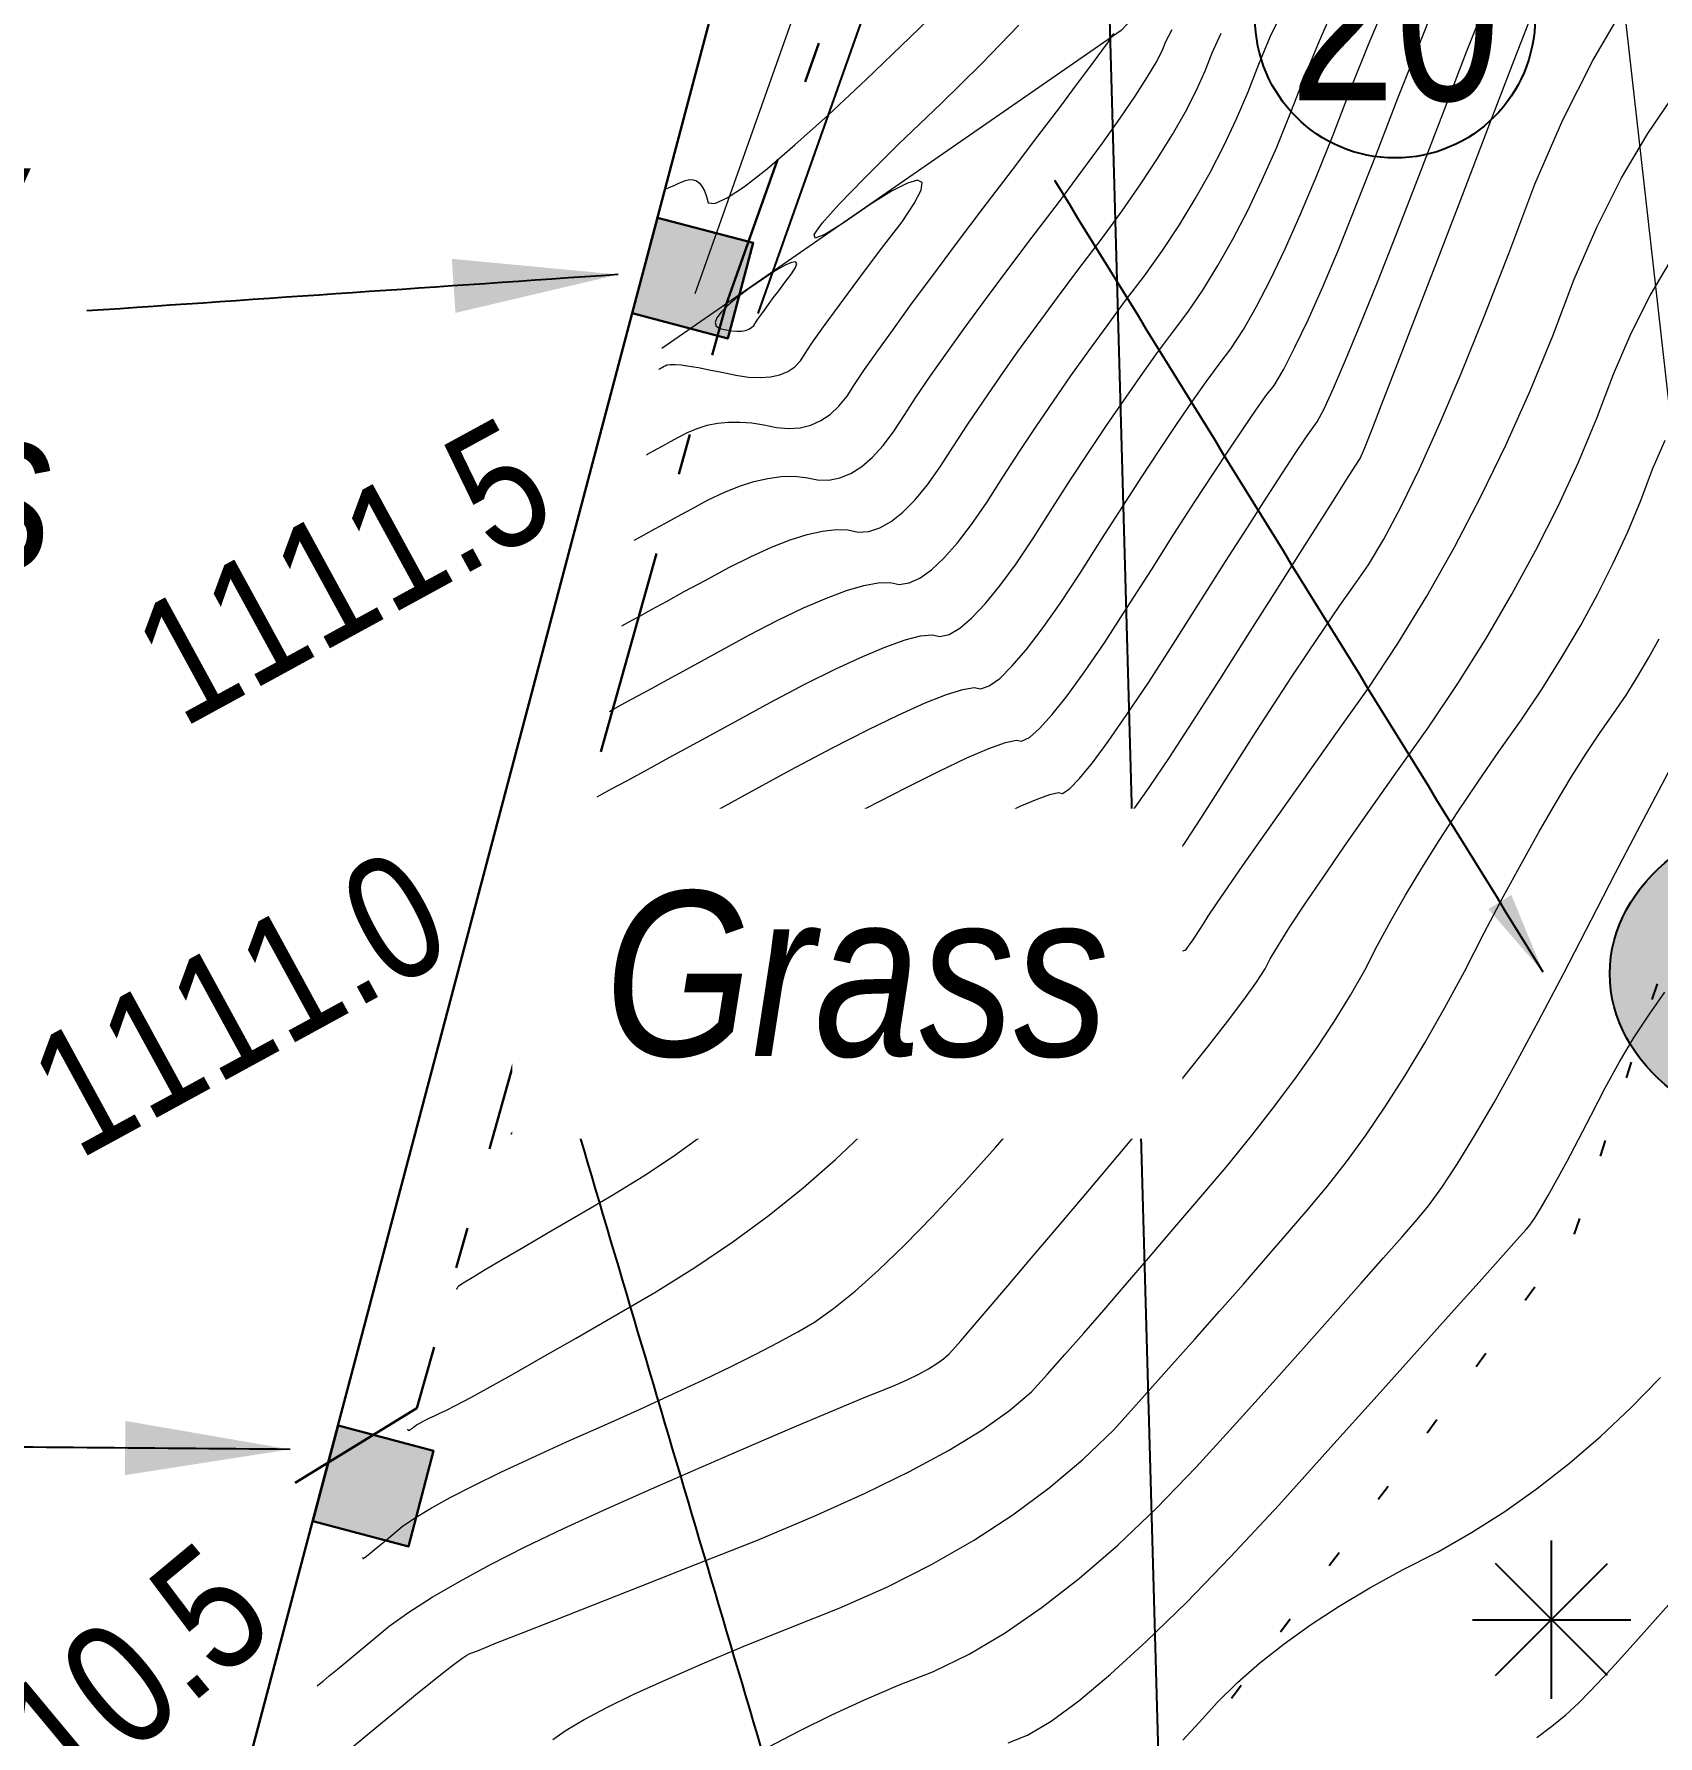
# Model space of a CAD drawing. Extents: x -19176 to -17597, y 5652440 to 5654285.
# Drawn here: x -17854.09 to -17844.24, y 5653156.69 to 5653167.01 of the extents above; entities that cross this region are included whole.
import ezdxf
from ezdxf.enums import TextEntityAlignment as Align

# ---------------------------------------------------------------- set-up
doc = ezdxf.new("R2010")
doc.units = 0
doc.header["$LTSCALE"] = 5
for name, pattern in [('0', [1, 1, 0]), ('CENTERLINEX3', [5, 2.5, -1, 0.5, -1]), ('foc-TOPO', [1, 0.2, -0.8])]:
    doc.linetypes.add(name, pattern=pattern)
for name, color, linetype in [('AS-POWER-BURIED-ATCO PIPELINES', 241, 'foc-POWER_BURIED'), ('CG-NOTES', 7, 'Continuous'), ('L-TITLEDB', 4, 'Continuous'), ('P-ELEVATION', 7, 'Continuous'), ('T-BUSH', 110, '0'), ('T-BUSH-T', 110, 'Continuous'), ('T-LOW-AREA', 48, 'foc-TOPO')]:
    doc.layers.add(name, color=color, linetype=linetype)
for name, color, linetype, lineweight, true_color in [('AS-STORM', 7, 'foc-STORM', 9, 0x29a300), ('AS-STRUCTURE', 7, 'Continuous', 30, 0x595959), ('AS-TELUS-ATCO PIPELINES', 7, 'foc-TEL', 9, 0xff9c38), ('C-TOPO-MAJR', 7, 'Continuous', 15, 0xd3aa5f), ('C-TOPO-MINR', 7, 'Continuous', 13, 0xe9d5af), ('EXISTING PIPE IP', 7, 'CENTERLINEX3', 30, 0x3800e0)]:
    doc.layers.add(name, color=color, linetype=linetype, lineweight=lineweight, true_color=true_color)
for name, color, linetype, true_color in [('AS-STRUCTURE-H', 7, 'Continuous', 0xa8a8a8), ('AS-STRUCTURE-T', 7, 'Continuous', 0x454545), ('C-TOPO-MAJR-TEXT', 7, 'Continuous', 0x644b1b)]:
    doc.layers.add(name, color=color, linetype=linetype, true_color=true_color)
doc.layers.add('T-ELEVATION', color=48, linetype='Continuous', lineweight=18)
doc.styles.add('0.50', font='ARIALN.TTF', dxfattribs={"height": 0.5})
doc.styles.add('1.0', font='ARIALN.TTF', dxfattribs={"height": 1})
doc.styles.add('80', font='ARIALN.TTF', dxfattribs={"height": 10})
doc.styles.add('80L', font='ARIALN.TTF', dxfattribs={"height": 10})
doc.styles.add('foc-LtypeFont', font='ARIALN.TTF', dxfattribs={"height": 7.35})
doc.styles.get("Standard").update_dxf_attribs({"font": 'ARIALN.TTF'})
doc.linetypes.add('foc-POWER_BURIED', pattern='A,10,-1,["P",foc-LtypeFont,S=0.2,R=0,X=-0.425,Y=-0.75],-2', length=13)
doc.linetypes.add('foc-STORM', pattern='A,10,-1,["ST",foc-LtypeFont,S=0.2,R=0,X=-0.5,Y=-0.75],-2.75', length=13.75)
doc.linetypes.add('foc-TEL', pattern='A,2,-1,["T",foc-LtypeFont,S=0.2,R=0,X=-0.425,Y=-0.75],-1.24,8', length=12.24)
doc.linetypes.add('foc-TOPO-flowdirection-NOLINE', pattern='A,0,[">",foc-LtypeFont,S=0.3,R=0,X=0,Y=-0.945],-20,[">",foc-LtypeFont,S=0.3,R=0,X=0,Y=-0.945],0', length=20)
doc.dimstyles.new('Compass 250', dxfattribs={"dimscale": 0.25, "dimtxt": 0.45, "dimasz": 2, "dimexe": 0.2, "dimexo": 0.0625, "dimgap": 0.5, "dimtad": 0, "dimtih": 1, "dimtoh": 1, "dimzin": 0, "dimdsep": 46, "dimtxsty": '0.50', "dimcen": 0.1, "dimse1": 1, "dimse2": 1, "dimclrd": 256, "dimclrt": 256, "dimaunit": 1, "dimadec": 4, "dimazin": 0, "dimtfac": 0.06, "dimtofl": 0, "dimtmove": 0, "dimatfit": 0, "dimfxl": 0.2, "dimtolj": 1, "dimtzin": 0, "dimlwd": -1, "dimarcsym": 0})
doc.dimstyles.new('Compass 500', dxfattribs={"dimscale": 0.5, "dimtxt": 0.9, "dimasz": 2, "dimexe": 0.2, "dimexo": 0.0625, "dimgap": 0.5, "dimtad": 0, "dimtih": 1, "dimtoh": 1, "dimzin": 0, "dimdsep": 46, "dimtxsty": '1.0', "dimcen": 0.1, "dimse1": 1, "dimse2": 1, "dimclrd": 256, "dimclrt": 256, "dimaunit": 1, "dimadec": 4, "dimazin": 0, "dimtfac": 0.06, "dimtofl": 0, "dimtmove": 0, "dimatfit": 0, "dimfxl": 0.2, "dimtolj": 1, "dimtzin": 0, "dimlwd": -1, "dimarcsym": 0})

# ---------------------------------------------------------------- blocks, each defined once
blk = doc.blocks.new('*U69')
at = {"layer": 'P-ELEVATION'}
h = blk.add_hatch(color=111, dxfattribs=at)
h.dxf.hatch_style = 1
edge = h.paths.add_edge_path()
edge.add_ellipse((0, 0), major_axis=(-12.83, 0), ratio=0.779302, start_angle=0, end_angle=360)
at = {"layer": 'P-ELEVATION', "color": 7, "flags": 128}
blk.add_lwpolyline([(0, 0, 12.5, 0, 0), (15.67, -11.84, 0, 0, 0)], format="xyseb", dxfattribs=at)
at = {"layer": 'P-ELEVATION', "color": 7}
blk.add_ellipse((0, 0), major_axis=(-12.83, 0), ratio=0.779302, dxfattribs=at)
at = {"layer": 'P-ELEVATION', "style": '80'}
blk.add_attdef('ELEVATION', text='', height=10, dxfattribs=at).set_placement((0, 0), align=Align.MIDDLE_CENTER)
blk = doc.blocks.new('*U108')
at = {"layer": 'CG-NOTES', "color": 182}
blk.add_lwpolyline([(5.41, 6.54), (-1.7, 17.92), (-6.54, 5.41)], dxfattribs=at)
blk.add_circle((0, 0), 8.49, dxfattribs=at)
at = {"color": 182, "style": '80L'}
blk.add_attdef('#', text='', height=10, dxfattribs=at).set_placement((0, 0), align=Align.MIDDLE_CENTER)

msp = doc.modelspace()

# ---------------------------------------------------------------- hatches: boundary and pattern name
at = {"layer": 'AS-STRUCTURE-H'}
h = msp.add_hatch(color=256, dxfattribs=at)
h.dxf.hatch_style = 1
h.paths.add_polyline_path([(-17850.306, 5653165.899), (-17849.725, 5653165.746), (-17849.879, 5653165.166), (-17850.459, 5653165.319)])
h = msp.add_hatch(color=256, dxfattribs=at)
h.dxf.hatch_style = 1
h.paths.add_polyline_path([(-17852.243, 5653158.573), (-17851.663, 5653158.42), (-17851.816, 5653157.839), (-17852.396, 5653157.993)])

# ---------------------------------------------------------------- linework, layer by layer
at = {"layer": 'AS-POWER-BURIED-ATCO PIPELINES', "ltscale": 0.1, "flags": 128}
msp.add_lwpolyline([(-17849.695, 5653165.318), (-17848.279, 5653169.316), (-17848.092, 5653171.26), (-17848.014, 5653175.728), (-17848.481, 5653181.82), (-17848.65, 5653183.453)], dxfattribs=at)
at = {"layer": 'AS-STORM', "ltscale": 0.1, "flags": 128}
msp.add_lwpolyline([(-17847.039, 5653190.174), (-17842.334, 5653148.478), (-17801.054, 5653161.664), (-17801.618, 5653168.568)], dxfattribs=at)
at = {"layer": 'AS-STORM', "linetype": 'foc-TOPO-flowdirection-NOLINE', "ltscale": 0.1, "flags": 128}
msp.add_lwpolyline([(-17847.039, 5653190.174), (-17842.334, 5653148.478), (-17801.054, 5653161.664), (-17801.618, 5653168.568)], dxfattribs=at)
at = {"layer": 'AS-STRUCTURE', "flags": 128}
msp.add_lwpolyline([(-17848.525, 5653187.15), (-17848.492, 5653182.497), (-17849.943, 5653177.217), (-17849.309, 5653176.946), (-17849.078, 5653176.007), (-17849.393, 5653174.64), (-17850.104, 5653171.873), (-17848.893, 5653171.376), (-17849.054, 5653170.633), (-17853.547, 5653153.642)], dxfattribs=at)
at = {"layer": 'AS-STRUCTURE'}
for points in [[(-17850.306, 5653165.899), (-17849.725, 5653165.746), (-17849.879, 5653165.166), (-17850.459, 5653165.319)], [(-17852.243, 5653158.573), (-17851.663, 5653158.42), (-17851.816, 5653157.839), (-17852.396, 5653157.993)]]:
    msp.add_lwpolyline(points, close=True, dxfattribs=at)
at = {"layer": 'AS-TELUS-ATCO PIPELINES', "ltscale": 0.1, "flags": 128}
msp.add_lwpolyline([(-17850.076, 5653165.439), (-17848.672, 5653169.403), (-17848.491, 5653171.283), (-17848.415, 5653175.716), (-17848.88, 5653181.784), (-17849.055, 5653183.483)], dxfattribs=at)
at = {"layer": 'C-TOPO-MAJR', "flags": 128}
for points in [[(-17850.746, 5653161.867), (-17850.746, 5653161.867), (-17850.712, 5653161.886), (-17850.642, 5653161.924), (-17850.538, 5653161.981), (-17850.399, 5653162.057), (-17850.225, 5653162.152), (-17850.017, 5653162.265), (-17849.774, 5653162.398), (-17849.496, 5653162.55), (-17849.248, 5653162.681), (-17849.029, 5653162.793), (-17848.841, 5653162.884), (-17848.682, 5653162.956), (-17848.553, 5653163.007), (-17848.454, 5653163.038), (-17848.384, 5653163.05), (-17848.344, 5653163.041), (-17848.293, 5653163.059), (-17848.23, 5653163.105), (-17848.156, 5653163.178), (-17848.07, 5653163.278), (-17847.972, 5653163.406), (-17847.863, 5653163.56), (-17847.742, 5653163.742), (-17847.61, 5653163.952), (-17847.485, 5653164.146), (-17847.368, 5653164.327), (-17847.259, 5653164.492), (-17847.157, 5653164.644), (-17847.064, 5653164.78), (-17846.977, 5653164.903), (-17846.899, 5653165.01), (-17846.828, 5653165.104), (-17846.752, 5653165.22), (-17846.672, 5653165.36), (-17846.588, 5653165.524), (-17846.498, 5653165.711), (-17846.405, 5653165.921), (-17846.306, 5653166.155), (-17846.204, 5653166.412), (-17846.096, 5653166.693), (-17845.993, 5653166.95), (-17845.894, 5653167.183)], [(-17850.372, 5653164.461), (-17850.372, 5653164.461), (-17850.365, 5653164.465), (-17850.351, 5653164.473), (-17850.33, 5653164.484), (-17850.303, 5653164.499), (-17850.268, 5653164.518), (-17850.227, 5653164.541), (-17850.178, 5653164.567), (-17850.123, 5653164.597), (-17850.065, 5653164.621), (-17850.004, 5653164.64), (-17849.941, 5653164.652), (-17849.875, 5653164.659), (-17849.806, 5653164.659), (-17849.734, 5653164.654), (-17849.66, 5653164.643), (-17849.583, 5653164.626), (-17849.51, 5653164.62), (-17849.441, 5653164.625), (-17849.376, 5653164.641), (-17849.315, 5653164.668), (-17849.258, 5653164.706), (-17849.205, 5653164.756), (-17849.156, 5653164.816), (-17849.11, 5653164.887), (-17849.049, 5653164.979), (-17848.97, 5653165.091), (-17848.875, 5653165.223), (-17848.764, 5653165.376), (-17848.636, 5653165.549), (-17848.491, 5653165.742), (-17848.33, 5653165.956), (-17848.153, 5653166.189), (-17847.998, 5653166.393), (-17847.866, 5653166.568), (-17847.758, 5653166.712), (-17847.672, 5653166.827), (-17847.61, 5653166.911), (-17847.57, 5653166.966), (-17847.554, 5653166.992), (-17847.56, 5653166.987), (-17847.565, 5653166.984), (-17847.567, 5653166.983), (-17847.567, 5653166.984), (-17847.565, 5653166.987), (-17847.561, 5653166.992), (-17847.555, 5653166.998), (-17847.547, 5653167.006), (-17847.536, 5653167.016)], [(-17852.095, 5653157.773), (-17852.095, 5653157.773), (-17852.095, 5653157.773), (-17852.095, 5653157.772), (-17852.094, 5653157.772), (-17852.094, 5653157.771), (-17852.093, 5653157.771), (-17852.093, 5653157.77), (-17852.092, 5653157.768), (-17852.091, 5653157.767), (-17852.084, 5653157.772), (-17852.07, 5653157.782), (-17852.05, 5653157.797), (-17852.024, 5653157.819), (-17851.991, 5653157.846), (-17851.951, 5653157.878), (-17851.906, 5653157.917), (-17851.854, 5653157.961), (-17851.779, 5653158.012), (-17851.682, 5653158.071), (-17851.562, 5653158.137), (-17851.42, 5653158.21), (-17851.255, 5653158.291), (-17851.068, 5653158.378), (-17850.858, 5653158.474), (-17850.626, 5653158.576), (-17850.41, 5653158.673), (-17850.21, 5653158.765), (-17850.026, 5653158.851), (-17849.859, 5653158.932), (-17849.708, 5653159.007), (-17849.573, 5653159.077), (-17849.455, 5653159.142), (-17849.353, 5653159.201), (-17849.237, 5653159.283), (-17849.107, 5653159.388), (-17848.964, 5653159.516), (-17848.807, 5653159.668), (-17848.637, 5653159.842), (-17848.453, 5653160.04), (-17848.255, 5653160.26), (-17848.044, 5653160.504), (-17847.856, 5653160.718), (-17847.691, 5653160.904), (-17847.551, 5653161.061), (-17847.433, 5653161.189), (-17847.339, 5653161.289), (-17847.269, 5653161.359), (-17847.222, 5653161.401), (-17847.199, 5653161.414), (-17847.178, 5653161.425), (-17847.16, 5653161.434), (-17847.144, 5653161.442), (-17847.131, 5653161.448), (-17847.121, 5653161.452), (-17847.113, 5653161.455), (-17847.108, 5653161.456), (-17847.106, 5653161.456), (-17847.1, 5653161.461), (-17847.091, 5653161.472), (-17847.078, 5653161.489), (-17847.062, 5653161.512), (-17847.043, 5653161.541), (-17847.02, 5653161.576), (-17846.994, 5653161.617), (-17846.965, 5653161.663), (-17846.915, 5653161.738), (-17846.845, 5653161.84), (-17846.755, 5653161.97), (-17846.644, 5653162.128), (-17846.513, 5653162.313), (-17846.362, 5653162.527), (-17846.191, 5653162.768), (-17845.999, 5653163.037), (-17845.815, 5653163.316), (-17845.639, 5653163.604), (-17845.471, 5653163.901), (-17845.311, 5653164.207), (-17845.158, 5653164.523), (-17845.013, 5653164.848), (-17844.876, 5653165.182), (-17844.746, 5653165.526), (-17844.607, 5653165.845), (-17844.459, 5653166.14), (-17844.3, 5653166.41), (-17844.132, 5653166.656)], [(-17848.178, 5653156.65), (-17848.061, 5653156.696), (-17847.918, 5653156.781), (-17847.751, 5653156.904), (-17847.558, 5653157.065), (-17847.341, 5653157.264), (-17847.098, 5653157.501), (-17846.831, 5653157.777), (-17846.538, 5653158.091), (-17846.221, 5653158.443), (-17845.941, 5653158.754), (-17845.698, 5653159.024), (-17845.491, 5653159.254), (-17845.322, 5653159.442), (-17845.19, 5653159.59), (-17845.095, 5653159.697), (-17845.037, 5653159.763), (-17845.015, 5653159.788), (-17844.986, 5653159.83), (-17844.949, 5653159.891), (-17844.904, 5653159.969), (-17844.851, 5653160.064), (-17844.789, 5653160.177), (-17844.72, 5653160.308), (-17844.643, 5653160.456), (-17844.558, 5653160.622), (-17844.47, 5653160.779), (-17844.381, 5653160.928), (-17844.289, 5653161.068), (-17844.196, 5653161.201)]]:
    msp.add_lwpolyline(points, dxfattribs=at)
at = {"layer": 'C-TOPO-MINR', "flags": 128}
for points in [[(-17851.821, 5653158.551), (-17851.821, 5653158.551), (-17851.821, 5653158.551), (-17851.821, 5653158.551), (-17851.821, 5653158.55), (-17851.82, 5653158.549), (-17851.82, 5653158.549), (-17851.819, 5653158.547), (-17851.818, 5653158.546), (-17851.817, 5653158.545), (-17851.815, 5653158.544), (-17851.812, 5653158.545), (-17851.808, 5653158.546), (-17851.804, 5653158.549), (-17851.799, 5653158.553), (-17851.792, 5653158.557), (-17851.785, 5653158.563), (-17851.777, 5653158.57), (-17851.766, 5653158.577), (-17851.751, 5653158.586), (-17851.733, 5653158.596), (-17851.711, 5653158.608), (-17851.686, 5653158.62), (-17851.657, 5653158.633), (-17851.625, 5653158.648), (-17851.59, 5653158.664), (-17851.527, 5653158.696), (-17851.437, 5653158.744), (-17851.32, 5653158.809), (-17851.175, 5653158.89), (-17851.002, 5653158.988), (-17850.803, 5653159.102), (-17850.576, 5653159.233), (-17850.321, 5653159.38), (-17850.079, 5653159.531), (-17849.848, 5653159.688), (-17849.628, 5653159.849), (-17849.421, 5653160.015), (-17849.225, 5653160.186), (-17849.041, 5653160.361), (-17848.869, 5653160.542), (-17848.708, 5653160.727), (-17848.556, 5653160.895), (-17848.412, 5653161.047), (-17848.277, 5653161.181), (-17848.15, 5653161.299), (-17848.031, 5653161.401), (-17847.921, 5653161.485), (-17847.819, 5653161.553), (-17847.726, 5653161.604), (-17847.642, 5653161.648), (-17847.57, 5653161.686), (-17847.508, 5653161.717), (-17847.456, 5653161.742), (-17847.415, 5653161.759), (-17847.384, 5653161.771), (-17847.363, 5653161.775), (-17847.354, 5653161.773), (-17847.33, 5653161.794), (-17847.293, 5653161.839), (-17847.243, 5653161.908), (-17847.179, 5653162), (-17847.102, 5653162.115), (-17847.011, 5653162.255), (-17846.906, 5653162.417), (-17846.788, 5653162.604), (-17846.675, 5653162.782), (-17846.565, 5653162.951), (-17846.46, 5653163.112), (-17846.358, 5653163.265), (-17846.261, 5653163.41), (-17846.168, 5653163.546), (-17846.079, 5653163.673), (-17845.994, 5653163.793), (-17845.9, 5653163.95), (-17845.797, 5653164.144), (-17845.684, 5653164.376), (-17845.563, 5653164.646), (-17845.432, 5653164.954), (-17845.292, 5653165.299), (-17845.143, 5653165.681), (-17844.985, 5653166.102), (-17844.814, 5653166.492), (-17844.632, 5653166.853), (-17844.438, 5653167.184)], [(-17851.523, 5653159.4), (-17851.523, 5653159.4), (-17851.523, 5653159.4), (-17851.522, 5653159.402), (-17851.521, 5653159.403), (-17851.52, 5653159.406), (-17851.518, 5653159.408), (-17851.516, 5653159.412), (-17851.514, 5653159.416), (-17851.511, 5653159.42), (-17851.483, 5653159.439), (-17851.43, 5653159.472), (-17851.351, 5653159.519), (-17851.248, 5653159.581), (-17851.119, 5653159.656), (-17850.965, 5653159.746), (-17850.786, 5653159.85), (-17850.582, 5653159.968), (-17850.389, 5653160.087), (-17850.209, 5653160.207), (-17850.04, 5653160.328), (-17849.883, 5653160.45), (-17849.738, 5653160.574), (-17849.604, 5653160.698), (-17849.483, 5653160.823), (-17849.373, 5653160.95), (-17849.257, 5653161.072), (-17849.133, 5653161.189), (-17849.003, 5653161.301), (-17848.867, 5653161.409), (-17848.723, 5653161.513), (-17848.573, 5653161.611), (-17848.416, 5653161.705), (-17848.252, 5653161.794), (-17848.107, 5653161.872), (-17847.98, 5653161.938), (-17847.871, 5653161.993), (-17847.781, 5653162.035), (-17847.708, 5653162.066), (-17847.654, 5653162.086), (-17847.619, 5653162.094), (-17847.601, 5653162.09), (-17847.563, 5653162.123), (-17847.504, 5653162.193), (-17847.424, 5653162.3), (-17847.323, 5653162.444), (-17847.201, 5653162.625), (-17847.058, 5653162.843), (-17846.894, 5653163.098), (-17846.71, 5653163.39), (-17846.548, 5653163.646), (-17846.408, 5653163.867), (-17846.291, 5653164.051), (-17846.196, 5653164.2), (-17846.124, 5653164.314), (-17846.075, 5653164.391), (-17846.048, 5653164.433), (-17846.043, 5653164.439), (-17846.018, 5653164.5), (-17845.971, 5653164.617), (-17845.904, 5653164.79), (-17845.815, 5653165.018), (-17845.706, 5653165.302), (-17845.575, 5653165.641), (-17845.424, 5653166.036), (-17845.252, 5653166.486), (-17845.1, 5653166.881), (-17844.968, 5653167.221)], [(-17851.193, 5653160.34), (-17851.193, 5653160.34), (-17851.193, 5653160.341), (-17851.192, 5653160.341), (-17851.192, 5653160.342), (-17851.191, 5653160.343), (-17851.19, 5653160.345), (-17851.189, 5653160.347), (-17851.187, 5653160.349), (-17851.186, 5653160.351), (-17851.171, 5653160.362), (-17851.142, 5653160.379), (-17851.1, 5653160.405), (-17851.045, 5653160.438), (-17850.976, 5653160.478), (-17850.893, 5653160.526), (-17850.797, 5653160.582), (-17850.687, 5653160.645), (-17850.584, 5653160.709), (-17850.487, 5653160.774), (-17850.396, 5653160.839), (-17850.312, 5653160.905), (-17850.234, 5653160.971), (-17850.162, 5653161.038), (-17850.097, 5653161.105), (-17850.038, 5653161.173), (-17849.957, 5653161.248), (-17849.854, 5653161.331), (-17849.73, 5653161.421), (-17849.583, 5653161.519), (-17849.415, 5653161.624), (-17849.225, 5653161.737), (-17849.013, 5653161.857), (-17848.779, 5653161.985), (-17848.572, 5653162.096), (-17848.39, 5653162.19), (-17848.234, 5653162.268), (-17848.105, 5653162.329), (-17848.002, 5653162.373), (-17847.925, 5653162.401), (-17847.874, 5653162.412), (-17847.849, 5653162.407), (-17847.806, 5653162.435), (-17847.746, 5653162.497), (-17847.668, 5653162.593), (-17847.572, 5653162.722), (-17847.458, 5653162.885), (-17847.326, 5653163.082), (-17847.177, 5653163.313), (-17847.01, 5653163.577), (-17846.86, 5653163.813), (-17846.728, 5653164.02), (-17846.614, 5653164.198), (-17846.517, 5653164.348), (-17846.437, 5653164.469), (-17846.376, 5653164.562), (-17846.331, 5653164.625), (-17846.305, 5653164.66), (-17846.263, 5653164.74), (-17846.205, 5653164.865), (-17846.132, 5653165.035), (-17846.043, 5653165.249), (-17845.939, 5653165.508), (-17845.819, 5653165.812), (-17845.684, 5653166.161), (-17845.533, 5653166.555), (-17845.398, 5653166.904), (-17845.277, 5653167.209)], [(-17850.862, 5653161.281), (-17850.862, 5653161.281), (-17850.86, 5653161.282), (-17850.856, 5653161.284), (-17850.851, 5653161.288), (-17850.843, 5653161.292), (-17850.833, 5653161.298), (-17850.822, 5653161.305), (-17850.808, 5653161.313), (-17850.793, 5653161.322), (-17850.779, 5653161.331), (-17850.765, 5653161.34), (-17850.752, 5653161.349), (-17850.741, 5653161.359), (-17850.73, 5653161.368), (-17850.72, 5653161.377), (-17850.711, 5653161.387), (-17850.703, 5653161.396), (-17850.657, 5653161.425), (-17850.575, 5653161.473), (-17850.456, 5653161.542), (-17850.3, 5653161.629), (-17850.107, 5653161.736), (-17849.877, 5653161.863), (-17849.61, 5653162.009), (-17849.306, 5653162.175), (-17849.036, 5653162.32), (-17848.8, 5653162.442), (-17848.598, 5653162.543), (-17848.43, 5653162.623), (-17848.296, 5653162.68), (-17848.195, 5653162.716), (-17848.129, 5653162.731), (-17848.097, 5653162.724), (-17848.05, 5653162.747), (-17847.988, 5653162.801), (-17847.912, 5653162.885), (-17847.821, 5653163), (-17847.715, 5653163.145), (-17847.595, 5653163.321), (-17847.46, 5653163.528), (-17847.31, 5653163.764), (-17847.173, 5653163.98), (-17847.048, 5653164.173), (-17846.936, 5653164.345), (-17846.837, 5653164.496), (-17846.75, 5653164.625), (-17846.676, 5653164.732), (-17846.615, 5653164.818), (-17846.566, 5653164.882), (-17846.507, 5653164.98), (-17846.439, 5653165.113), (-17846.36, 5653165.279), (-17846.271, 5653165.48), (-17846.172, 5653165.715), (-17846.063, 5653165.984), (-17845.944, 5653166.287), (-17845.815, 5653166.624), (-17845.695, 5653166.927), (-17845.586, 5653167.196)], [(-17850.254, 5653166.073), (-17850.254, 5653166.073), (-17850.251, 5653166.075), (-17850.244, 5653166.078), (-17850.234, 5653166.082), (-17850.221, 5653166.088), (-17850.205, 5653166.095), (-17850.185, 5653166.104), (-17850.162, 5653166.114), (-17850.136, 5653166.125), (-17850.111, 5653166.131), (-17850.089, 5653166.129), (-17850.069, 5653166.122), (-17850.051, 5653166.108), (-17850.035, 5653166.087), (-17850.021, 5653166.061), (-17850.009, 5653166.028), (-17849.999, 5653165.988), (-17849.957, 5653165.985), (-17849.883, 5653166.019), (-17849.778, 5653166.089), (-17849.641, 5653166.196), (-17849.472, 5653166.34), (-17849.271, 5653166.52), (-17849.039, 5653166.737), (-17848.774, 5653166.991), (-17848.531, 5653167.231)], [(-17850.671, 5653162.386), (-17850.671, 5653162.386), (-17850.642, 5653162.402), (-17850.584, 5653162.434), (-17850.496, 5653162.482), (-17850.38, 5653162.545), (-17850.234, 5653162.625), (-17850.059, 5653162.72), (-17849.855, 5653162.832), (-17849.621, 5653162.959), (-17849.411, 5653163.069), (-17849.224, 5653163.162), (-17849.061, 5653163.238), (-17848.921, 5653163.296), (-17848.804, 5653163.338), (-17848.71, 5653163.362), (-17848.639, 5653163.368), (-17848.592, 5653163.358), (-17848.537, 5653163.371), (-17848.472, 5653163.409), (-17848.4, 5653163.471), (-17848.319, 5653163.556), (-17848.229, 5653163.666), (-17848.131, 5653163.799), (-17848.025, 5653163.957), (-17847.91, 5653164.139), (-17847.798, 5653164.313), (-17847.688, 5653164.48), (-17847.582, 5653164.639), (-17847.478, 5653164.791), (-17847.377, 5653164.936), (-17847.278, 5653165.073), (-17847.182, 5653165.203), (-17847.089, 5653165.325), (-17846.997, 5653165.46), (-17846.906, 5653165.608), (-17846.816, 5653165.769), (-17846.726, 5653165.942), (-17846.638, 5653166.128), (-17846.55, 5653166.326), (-17846.464, 5653166.538), (-17846.378, 5653166.762), (-17846.291, 5653166.972), (-17846.203, 5653167.17)], [(-17850.596, 5653162.905), (-17850.596, 5653162.905), (-17850.573, 5653162.918), (-17850.526, 5653162.944), (-17850.455, 5653162.982), (-17850.36, 5653163.034), (-17850.242, 5653163.098), (-17850.101, 5653163.175), (-17849.936, 5653163.266), (-17849.747, 5653163.369), (-17849.575, 5653163.457), (-17849.419, 5653163.532), (-17849.281, 5653163.591), (-17849.159, 5653163.637), (-17849.054, 5653163.668), (-17848.966, 5653163.685), (-17848.895, 5653163.687), (-17848.84, 5653163.675), (-17848.78, 5653163.684), (-17848.715, 5653163.713), (-17848.644, 5653163.763), (-17848.568, 5653163.834), (-17848.486, 5653163.926), (-17848.4, 5653164.038), (-17848.308, 5653164.172), (-17848.21, 5653164.326), (-17848.11, 5653164.48), (-17848.009, 5653164.633), (-17847.904, 5653164.786), (-17847.798, 5653164.939), (-17847.69, 5653165.092), (-17847.579, 5653165.244), (-17847.466, 5653165.396), (-17847.351, 5653165.547), (-17847.242, 5653165.7), (-17847.14, 5653165.856), (-17847.044, 5653166.013), (-17846.954, 5653166.173), (-17846.871, 5653166.334), (-17846.794, 5653166.498), (-17846.723, 5653166.663), (-17846.659, 5653166.83), (-17846.589, 5653166.995), (-17846.511, 5653167.157)], [(-17850.522, 5653163.424), (-17850.522, 5653163.424), (-17850.504, 5653163.434), (-17850.467, 5653163.453), (-17850.413, 5653163.483), (-17850.341, 5653163.522), (-17850.251, 5653163.571), (-17850.143, 5653163.631), (-17850.017, 5653163.699), (-17849.872, 5653163.778), (-17849.738, 5653163.845), (-17849.614, 5653163.901), (-17849.501, 5653163.945), (-17849.398, 5653163.978), (-17849.305, 5653163.998), (-17849.222, 5653164.008), (-17849.15, 5653164.006), (-17849.088, 5653163.992), (-17849.023, 5653163.996), (-17848.957, 5653164.017), (-17848.888, 5653164.056), (-17848.817, 5653164.112), (-17848.744, 5653164.186), (-17848.668, 5653164.278), (-17848.59, 5653164.387), (-17848.51, 5653164.513), (-17848.423, 5653164.646), (-17848.329, 5653164.786), (-17848.227, 5653164.933), (-17848.119, 5653165.087), (-17848.003, 5653165.247), (-17847.88, 5653165.414), (-17847.75, 5653165.588), (-17847.612, 5653165.769), (-17847.487, 5653165.941), (-17847.373, 5653166.104), (-17847.272, 5653166.258), (-17847.182, 5653166.404), (-17847.104, 5653166.541), (-17847.038, 5653166.669), (-17846.983, 5653166.789), (-17846.941, 5653166.899), (-17846.886, 5653167.018)], [(-17850.447, 5653163.943), (-17850.447, 5653163.943), (-17850.434, 5653163.949), (-17850.409, 5653163.963), (-17850.372, 5653163.983), (-17850.322, 5653164.011), (-17850.26, 5653164.045), (-17850.185, 5653164.086), (-17850.097, 5653164.133), (-17849.998, 5653164.188), (-17849.902, 5653164.233), (-17849.809, 5653164.27), (-17849.721, 5653164.299), (-17849.636, 5653164.318), (-17849.555, 5653164.329), (-17849.478, 5653164.331), (-17849.405, 5653164.324), (-17849.335, 5653164.309), (-17849.267, 5653164.308), (-17849.199, 5653164.321), (-17849.132, 5653164.348), (-17849.066, 5653164.39), (-17849.001, 5653164.446), (-17848.936, 5653164.517), (-17848.873, 5653164.601), (-17848.81, 5653164.7), (-17848.736, 5653164.813), (-17848.649, 5653164.94), (-17848.55, 5653165.08), (-17848.439, 5653165.235), (-17848.316, 5653165.403), (-17848.181, 5653165.585), (-17848.033, 5653165.781), (-17847.874, 5653165.99), (-17847.732, 5653166.181), (-17847.607, 5653166.351), (-17847.5, 5653166.503), (-17847.409, 5653166.635), (-17847.337, 5653166.747), (-17847.281, 5653166.84), (-17847.243, 5653166.914), (-17847.222, 5653166.968), (-17847.184, 5653167.041)], [(-17850.297, 5653164.98), (-17850.297, 5653164.98), (-17850.296, 5653164.981), (-17850.293, 5653164.982), (-17850.289, 5653164.985), (-17850.283, 5653164.988), (-17850.277, 5653164.991), (-17850.269, 5653164.996), (-17850.259, 5653165.001), (-17850.249, 5653165.007), (-17850.229, 5653165.009), (-17850.199, 5653165.009), (-17850.161, 5653165.006), (-17850.113, 5653164.999), (-17850.057, 5653164.99), (-17849.991, 5653164.977), (-17849.915, 5653164.962), (-17849.831, 5653164.943), (-17849.753, 5653164.932), (-17849.683, 5653164.929), (-17849.62, 5653164.934), (-17849.564, 5653164.946), (-17849.515, 5653164.967), (-17849.473, 5653164.995), (-17849.438, 5653165.031), (-17849.41, 5653165.075), (-17849.373, 5653165.131), (-17849.325, 5653165.2), (-17849.266, 5653165.281), (-17849.198, 5653165.375), (-17849.119, 5653165.481), (-17849.031, 5653165.599), (-17848.932, 5653165.73), (-17848.822, 5653165.874), (-17848.748, 5653165.985), (-17848.707, 5653166.065), (-17848.7, 5653166.112), (-17848.728, 5653166.127), (-17848.79, 5653166.109), (-17848.886, 5653166.06), (-17849.016, 5653165.979), (-17849.18, 5653165.865), (-17849.291, 5653165.797), (-17849.35, 5653165.774), (-17849.355, 5653165.797), (-17849.307, 5653165.865), (-17849.206, 5653165.978), (-17849.052, 5653166.137), (-17848.845, 5653166.342), (-17848.585, 5653166.591), (-17848.341, 5653166.833), (-17848.114, 5653167.066)], [(-17852.369, 5653156.994), (-17852.369, 5653156.994), (-17852.357, 5653157.004), (-17852.332, 5653157.024), (-17852.296, 5653157.055), (-17852.247, 5653157.095), (-17852.187, 5653157.145), (-17852.114, 5653157.205), (-17852.029, 5653157.275), (-17851.932, 5653157.356), (-17851.813, 5653157.441), (-17851.671, 5653157.532), (-17851.506, 5653157.628), (-17851.318, 5653157.73), (-17851.108, 5653157.837), (-17850.875, 5653157.949), (-17850.619, 5653158.066), (-17850.341, 5653158.189), (-17850.086, 5653158.301), (-17849.854, 5653158.402), (-17849.645, 5653158.493), (-17849.46, 5653158.572), (-17849.297, 5653158.641), (-17849.158, 5653158.7), (-17849.041, 5653158.747), (-17848.948, 5653158.784), (-17848.864, 5653158.819), (-17848.788, 5653158.853), (-17848.72, 5653158.886), (-17848.662, 5653158.918), (-17848.612, 5653158.949), (-17848.571, 5653158.978), (-17848.538, 5653159.006), (-17848.514, 5653159.032), (-17848.466, 5653159.087), (-17848.395, 5653159.17), (-17848.3, 5653159.281), (-17848.181, 5653159.42), (-17848.039, 5653159.588), (-17847.873, 5653159.783), (-17847.684, 5653160.007), (-17847.471, 5653160.259), (-17847.281, 5653160.486), (-17847.114, 5653160.689), (-17846.969, 5653160.869), (-17846.848, 5653161.024), (-17846.749, 5653161.155), (-17846.673, 5653161.262), (-17846.62, 5653161.344), (-17846.59, 5653161.403), (-17846.54, 5653161.487), (-17846.47, 5653161.598), (-17846.38, 5653161.735), (-17846.269, 5653161.898), (-17846.139, 5653162.088), (-17845.988, 5653162.303), (-17845.818, 5653162.545), (-17845.627, 5653162.812), (-17845.448, 5653163.08), (-17845.28, 5653163.347), (-17845.123, 5653163.615), (-17844.978, 5653163.882), (-17844.843, 5653164.149), (-17844.72, 5653164.416), (-17844.609, 5653164.683), (-17844.508, 5653164.95), (-17844.4, 5653165.198), (-17844.285, 5653165.426), (-17844.162, 5653165.636)], [(-17849.533, 5653165.505), (-17849.492, 5653165.558), (-17849.468, 5653165.597), (-17849.46, 5653165.622), (-17849.468, 5653165.632), (-17849.492, 5653165.628), (-17849.532, 5653165.61), (-17849.588, 5653165.578), (-17849.66, 5653165.531), (-17849.749, 5653165.47), (-17849.822, 5653165.415), (-17849.879, 5653165.367), (-17849.92, 5653165.326), (-17849.945, 5653165.291), (-17849.955, 5653165.263), (-17849.949, 5653165.241), (-17849.927, 5653165.226), (-17849.889, 5653165.218), (-17849.855, 5653165.213), (-17849.824, 5653165.21), (-17849.796, 5653165.211), (-17849.772, 5653165.215), (-17849.752, 5653165.222), (-17849.735, 5653165.232), (-17849.721, 5653165.246), (-17849.711, 5653165.262), (-17849.697, 5653165.283), (-17849.679, 5653165.308), (-17849.657, 5653165.338), (-17849.632, 5653165.373), (-17849.603, 5653165.412), (-17849.57, 5653165.456), (-17849.533, 5653165.505)], [(-17852.149, 5653156.628), (-17852.008, 5653156.746), (-17851.883, 5653156.85), (-17851.773, 5653156.94), (-17851.68, 5653157.016), (-17851.602, 5653157.078), (-17851.539, 5653157.126), (-17851.493, 5653157.161), (-17851.462, 5653157.181), (-17851.447, 5653157.188), (-17851.386, 5653157.212), (-17851.281, 5653157.255), (-17851.13, 5653157.314), (-17850.934, 5653157.392), (-17850.693, 5653157.487), (-17850.406, 5653157.6), (-17850.075, 5653157.731), (-17849.698, 5653157.879), (-17849.356, 5653158.023), (-17849.049, 5653158.161), (-17848.777, 5653158.294), (-17848.54, 5653158.423), (-17848.338, 5653158.546), (-17848.17, 5653158.664), (-17848.038, 5653158.777), (-17847.941, 5653158.885), (-17847.835, 5653159.004), (-17847.72, 5653159.134), (-17847.598, 5653159.274), (-17847.467, 5653159.426), (-17847.327, 5653159.588), (-17847.179, 5653159.762), (-17847.022, 5653159.946), (-17846.857, 5653160.141), (-17846.703, 5653160.33), (-17846.561, 5653160.513), (-17846.43, 5653160.689), (-17846.309, 5653160.86), (-17846.2, 5653161.025), (-17846.103, 5653161.183), (-17846.016, 5653161.335), (-17845.941, 5653161.482), (-17845.858, 5653161.634), (-17845.768, 5653161.791), (-17845.67, 5653161.954), (-17845.565, 5653162.122), (-17845.452, 5653162.296), (-17845.331, 5653162.476), (-17845.203, 5653162.661), (-17845.067, 5653162.852), (-17844.939, 5653163.042), (-17844.82, 5653163.233), (-17844.708, 5653163.423), (-17844.604, 5653163.613), (-17844.509, 5653163.803), (-17844.421, 5653163.994), (-17844.342, 5653164.184), (-17844.27, 5653164.374), (-17844.193, 5653164.55)], [(-17850.941, 5653156.669), (-17850.86, 5653156.725), (-17850.751, 5653156.79), (-17850.613, 5653156.863), (-17850.448, 5653156.944), (-17850.255, 5653157.032), (-17850.034, 5653157.128), (-17849.785, 5653157.233), (-17849.508, 5653157.345), (-17849.203, 5653157.465), (-17848.915, 5653157.594), (-17848.643, 5653157.731), (-17848.389, 5653157.877), (-17848.151, 5653158.032), (-17847.93, 5653158.195), (-17847.726, 5653158.368), (-17847.538, 5653158.548), (-17847.367, 5653158.738), (-17847.204, 5653158.921), (-17847.046, 5653159.097), (-17846.896, 5653159.268), (-17846.752, 5653159.431), (-17846.615, 5653159.589), (-17846.484, 5653159.74), (-17846.36, 5653159.885), (-17846.243, 5653160.023), (-17846.126, 5653160.173), (-17846.008, 5653160.336), (-17845.89, 5653160.51), (-17845.771, 5653160.696), (-17845.652, 5653160.894), (-17845.532, 5653161.104), (-17845.412, 5653161.327), (-17845.292, 5653161.561), (-17845.176, 5653161.78), (-17845.066, 5653161.983), (-17844.96, 5653162.172), (-17844.86, 5653162.346), (-17844.764, 5653162.505), (-17844.673, 5653162.649), (-17844.588, 5653162.777), (-17844.507, 5653162.891), (-17844.431, 5653163.004), (-17844.359, 5653163.118), (-17844.293, 5653163.231), (-17844.231, 5653163.345)], [(-17849.634, 5653156.622), (-17849.444, 5653156.722), (-17849.249, 5653156.818), (-17849.049, 5653156.91), (-17848.843, 5653156.998), (-17848.632, 5653157.081), (-17848.416, 5653157.187), (-17848.197, 5653157.317), (-17847.973, 5653157.471), (-17847.746, 5653157.648), (-17847.514, 5653157.848), (-17847.278, 5653158.072), (-17847.038, 5653158.32), (-17846.794, 5653158.59), (-17846.572, 5653158.837), (-17846.372, 5653159.061), (-17846.194, 5653159.261), (-17846.037, 5653159.437), (-17845.902, 5653159.59), (-17845.79, 5653159.718), (-17845.699, 5653159.824), (-17845.629, 5653159.906), (-17845.548, 5653160.017), (-17845.455, 5653160.159), (-17845.35, 5653160.331), (-17845.232, 5653160.532), (-17845.103, 5653160.764), (-17844.962, 5653161.026), (-17844.808, 5653161.318), (-17844.643, 5653161.639), (-17844.495, 5653161.926), (-17844.364, 5653162.176), (-17844.251, 5653162.391), (-17844.155, 5653162.57)], [(-17847.12, 5653156.665), (-17847.02, 5653156.773), (-17846.91, 5653156.895), (-17846.788, 5653157.015), (-17846.652, 5653157.134), (-17846.504, 5653157.25), (-17846.344, 5653157.365), (-17846.171, 5653157.478), (-17845.985, 5653157.589), (-17845.786, 5653157.698), (-17845.575, 5653157.806), (-17845.369, 5653157.924), (-17845.166, 5653158.053), (-17844.969, 5653158.194), (-17844.775, 5653158.345), (-17844.586, 5653158.507), (-17844.402, 5653158.681), (-17844.222, 5653158.865)], [(-17844.972, 5653156.681), (-17844.881, 5653156.75), (-17844.797, 5653156.819), (-17844.72, 5653156.889), (-17844.651, 5653156.96), (-17844.57, 5653157.046), (-17844.477, 5653157.147), (-17844.371, 5653157.264), (-17844.254, 5653157.396), (-17844.123, 5653157.543)]]:
    msp.add_lwpolyline(points, dxfattribs=at)
at = {"layer": 'EXISTING PIPE IP', "ltscale": 0.1, "flags": 128}
msp.add_lwpolyline([(-17852.503, 5653158.226), (-17851.764, 5653158.679), (-17849.888, 5653165.372), (-17848.476, 5653169.359), (-17848.292, 5653171.271), (-17848.215, 5653175.722), (-17848.681, 5653181.802), (-17848.76, 5653182.57)], dxfattribs=at)
at = {"layer": 'L-TITLEDB', "flags": 128}
msp.add_lwpolyline([(-17846.784, 5653139.351), (-17848.09, 5653185.925)], dxfattribs=at)
at = {"layer": 'T-BUSH', "linetype": 'Continuous'}
for p, q in [((-17844.883, 5653156.916), (-17844.883, 5653157.876)), ((-17844.543, 5653157.057), (-17845.222, 5653157.736)), ((-17845.222, 5653157.057), (-17844.543, 5653157.736)), ((-17845.363, 5653157.396), (-17844.403, 5653157.396))]:
    msp.add_line(p, q, dxfattribs=at)
at = {"layer": 'T-ELEVATION', "ltscale": 0.1, "flags": 128}
msp.add_lwpolyline([(-17848.525, 5653187.15), (-17847.832, 5653181.892), (-17847.054, 5653177.307), (-17845.737, 5653171.58), (-17845.87, 5653168.766), (-17847.493, 5653167.034), (-17850.279, 5653165.105)], dxfattribs=at)
at = {"layer": 'T-LOW-AREA', "ltscale": 0.1, "flags": 128}
msp.add_lwpolyline([(-17842.4, 5653169.028), (-17843.681, 5653162.948), (-17844.745, 5653159.736), (-17847.344, 5653156.213), (-17850.19, 5653154.059), (-17853.547, 5653153.642)], dxfattribs=at)

# ---------------------------------------------------------------- block references
at = {"xscale": 0.1000155304115623, "yscale": 0.1000155304115623, "zscale": 0.1000155304115623}
msp.add_blockref('*U69', (-17843.246, 5653161.314), dxfattribs=at).add_auto_attribs({'ELEVATION': '0.9'})
at = {"layer": 'CG-NOTES', "xscale": 0.1, "yscale": 0.1, "zscale": 0.1}
msp.add_blockref('*U108', (-17845.832, 5653167.11), dxfattribs=at).add_auto_attribs({'#': '20'})

# ---------------------------------------------------------------- texts
at = {"layer": 'AS-STRUCTURE-T', "insert": (-17857.025, 5653166.431), "char_height": 1, "attachment_point": 1, "style": '80L', "bg_fill": 2}
msp.add_mtext_dynamic_manual_height_columns('\\pi0.062194;{\\fArial Narrow|b0|i1|c0|p34;Utility\\P\\pi-0.12437;Boxes}', width=2.88291, gutter_width=50, heights=[0], dxfattribs=at)
at = {"layer": 'C-TOPO-MAJR-TEXT', "char_height": 0.75, "attachment_point": 5}
for s, insert, rotation in [('1111.5', (-17852.212, 5653163.752, 1111.5), 28.6211), ('1111.0', (-17852.843, 5653161.134, 1111), 28.6211), ('1110.5', (-17853.842, 5653156.772, 1110.5), 39.7532)]:
    msp.add_mtext(s, dxfattribs=dict(at, insert=insert, rotation=rotation))

# ---------------------------------------------------------------- leaders
at = {"layer": 'AS-STRUCTURE-T', "path_type": 1}
msp.add_leader([(-17852.534, 5653158.429), (-17855.159, 5653158.45)], dimstyle='Compass 500', override={"dimgap": 0.5, "dimtad": 0}, dxfattribs=at)
at = {"layer": 'T-ELEVATION', "path_type": 1}
for points in [[(-17844.934, 5653161.323), (-17847.896, 5653166.124)], [(-17849.442, 5653155.83), (-17850.938, 5653160.877)]]:
    msp.add_leader(points, dimstyle='Compass 250', override={"dimgap": 0.5, "dimtad": 0, "dimclrd": 256}, dxfattribs=at)

# ---------------------------------------------------------------- next in the draw order: texts
at = {"layer": 'T-BUSH-T', "insert": (-17850.686, 5653161.814), "char_height": 1, "attachment_point": 1, "style": '80L', "bg_fill": 2}
msp.add_mtext_dynamic_manual_height_columns('\\pi0.060593;{\\fArial Narrow|b0|i1|c0|p34;Grass}', width=3.06321, gutter_width=50, heights=[0], dxfattribs=at)

# ---------------------------------------------------------------- next in the draw order: leaders
at = {"layer": 'AS-STRUCTURE-T', "path_type": 1}
msp.add_leader([(-17850.544, 5653165.554), (-17853.766, 5653165.333)], dimstyle='Compass 500', override={"dimgap": 0.5, "dimtad": 0}, dxfattribs=at)

doc.saveas('drawing.dxf')
